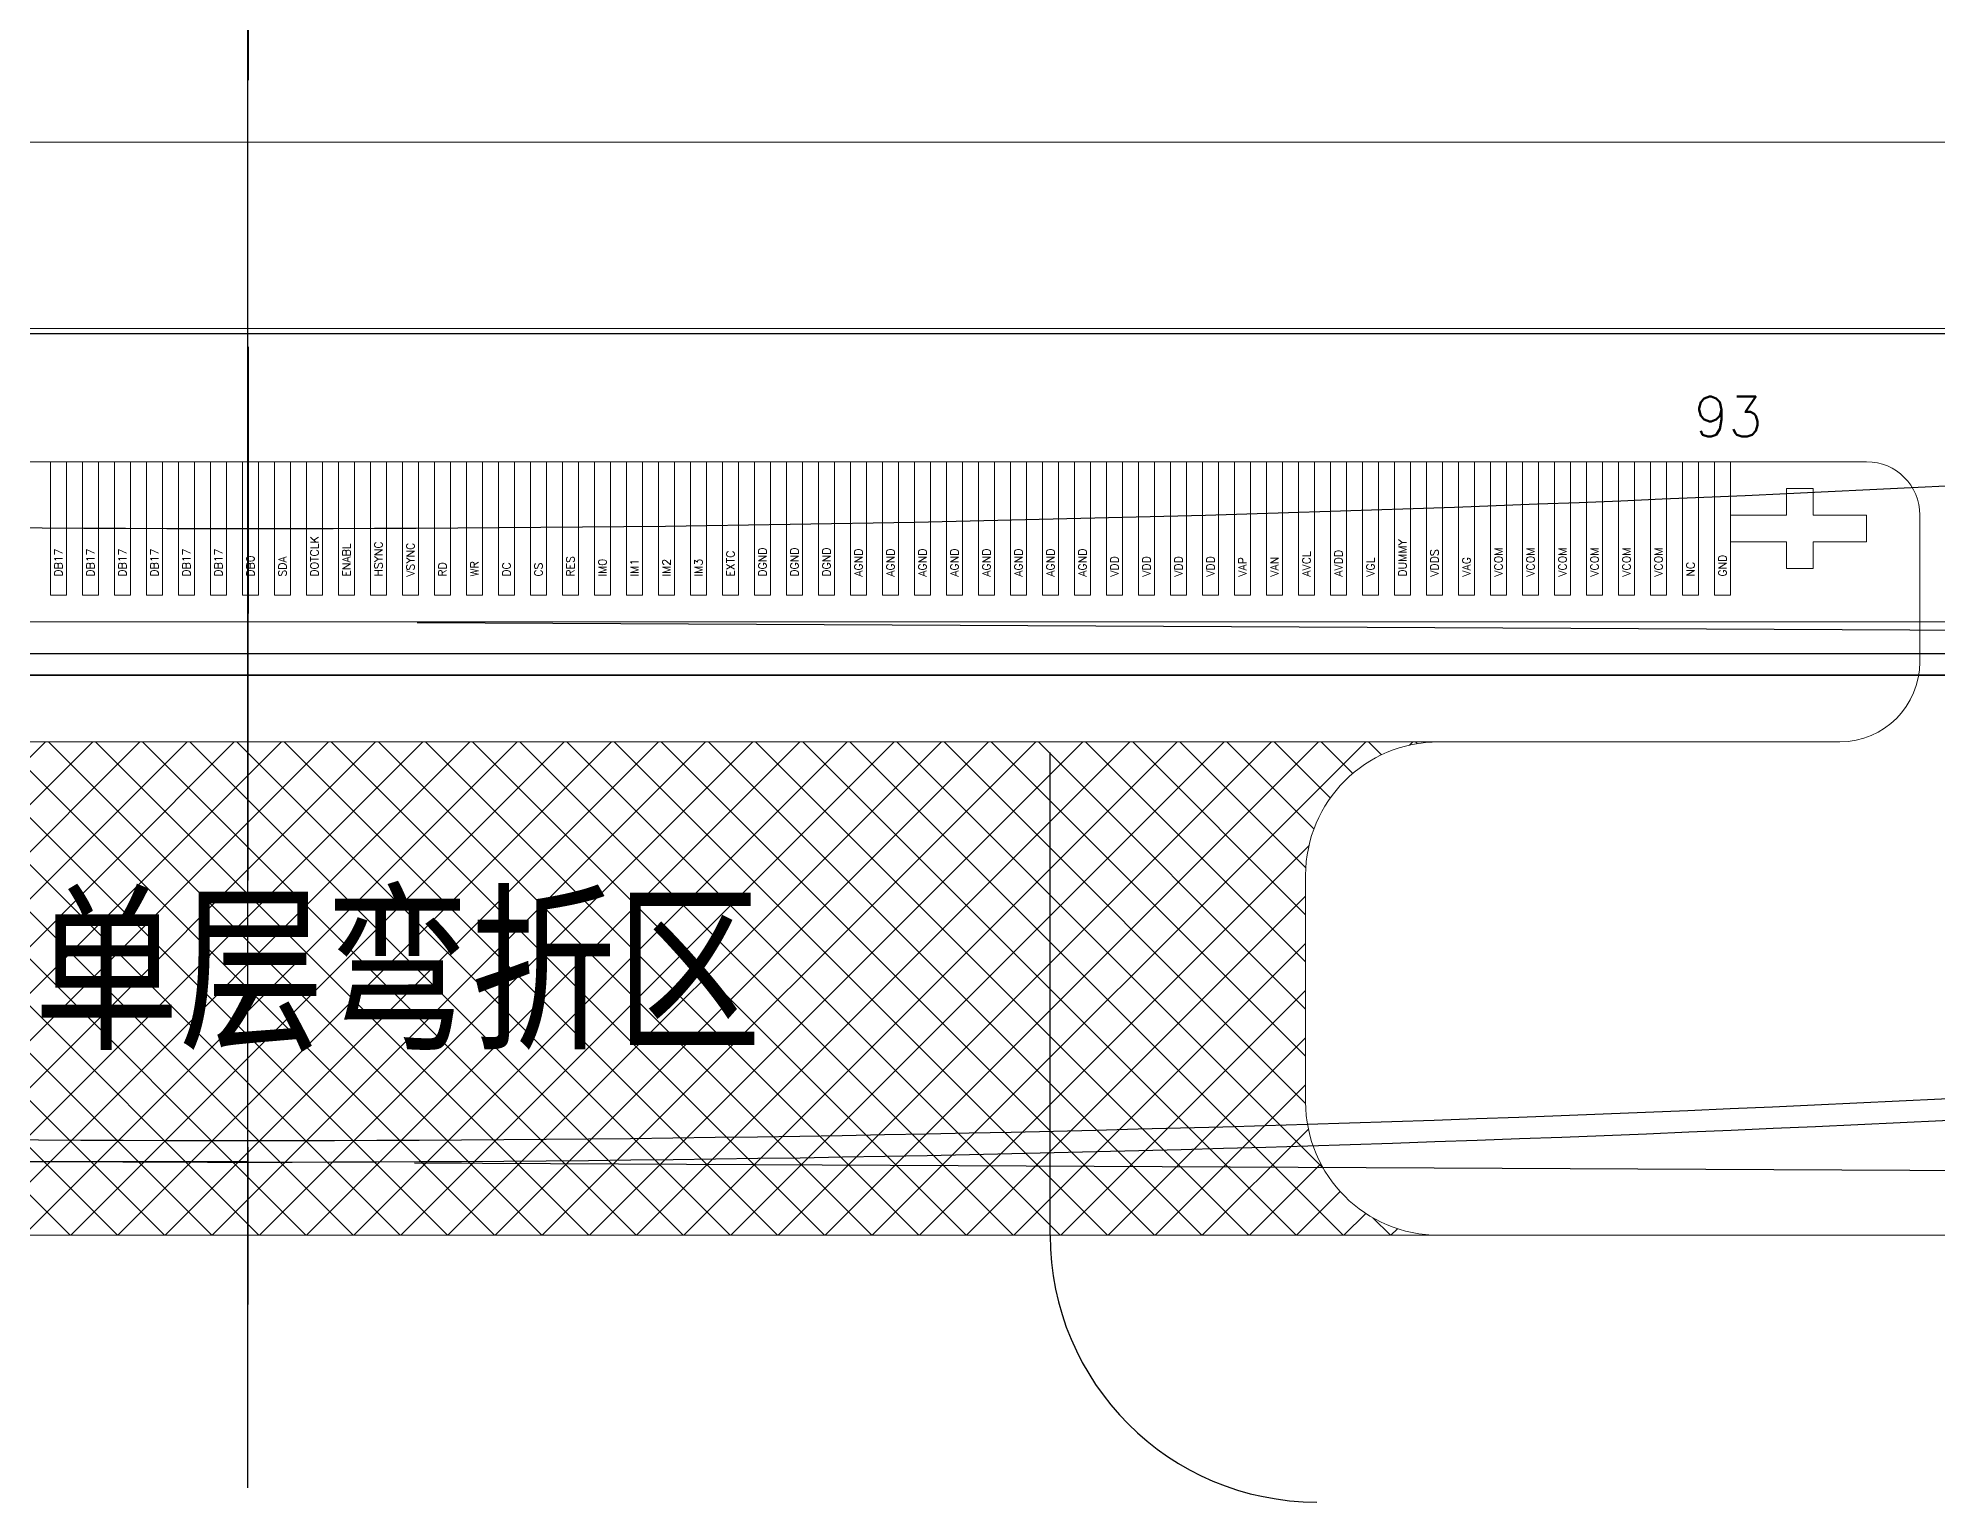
# Model space of a CAD drawing. Header units: millimetres. Extents: x -211 to 1637, y 270 to 770.
# Drawn here: x -146.19 to -139.07, y 527.68 to 533.14 of the extents above; entities that cross this region are included whole.
import ezdxf

# ---------------------------------------------------------------- set-up
doc = ezdxf.new("R2010")
doc.units = ezdxf.units.MM
doc.linetypes.add('_DASH', pattern=[0.6, 0.4, -0.2])
doc.linetypes.add('CENTER', pattern=[22, 20, -1, 0, -1])
for name, color, linetype in [('02___PRT_ALL_AXES', 7, 'Continuous'), ('DIM', 4, 'Continuous'), ('FPC', 5, 'Continuous'), ('标注', 3, 'Continuous')]:
    doc.layers.add(name, color=color, linetype=linetype)
doc.layers.add('DWG', color=7, linetype='Continuous', lineweight=18)
doc.layers.add('LCD', color=4, linetype='Continuous', lineweight=5)
doc.styles.add('RD', font='ROMAND.shx', dxfattribs={"width": 0.8, "bigfont": 'tssdchn.shx'})
doc.styles.get("Standard").update_dxf_attribs({"font": 'txt', "bigfont": 'gbcbig.shx'})
doc.styles.add('宋体', font='')
doc.styles.get('宋体').set_extended_font_data('SimSun')
doc.dimstyles.new('ISO-25$0', dxfattribs={"dimtxt": 1.8, "dimasz": 1.5, "dimexe": 1, "dimexo": 0.625, "dimtad": 1, "dimdsep": 46, "dimtxsty": 'Standard', "dimcen": 2.5, "dimclrd": 3, "dimclre": 3, "dimclrt": 3, "dimadec": 0, "dimazin": 0, "dimtfac": 1, "dimtmove": 0, "dimatfit": 3, "dimfxl": 1, "dimarcsym": 0})

# ---------------------------------------------------------------- blocks, each defined once
blk = doc.blocks.new('*D28')
at = {"layer": '标注', "color": 3, "lineweight": -2}
for p, q in [((-146.0328, 570.0617), (-191.0447, 570.0617)), ((-190.0447, 568.5617), (-190.0447, 530.4283)), ((-145.4114, 528.9283), (-191.0447, 528.9283))]:
    blk.add_line(p, q, dxfattribs=at)
at = {"layer": '标注', "color": 3}
for points in [[(-190.2947, 568.5617), (-189.7947, 568.5617), (-190.0447, 570.0617)], [(-190.2947, 530.4283), (-189.7947, 530.4283), (-190.0447, 528.9283)]]:
    blk.add_solid(points, dxfattribs=at)
at = {"layer": '标注', "color": 3, "insert": (-191.8097, 549.495), "char_height": 1.8, "attachment_point": 5, "rotation": 90, "style": '宋体'}
blk.add_mtext('41.13%%P0.05TP)', dxfattribs=at)
blk = doc.blocks.new('*D41')
at = {"color": 3, "lineweight": -2}
for p, q in [((-123.2399, 532.3464), (-123.2023, 540.1963)), ((-144.7731, 530.9493), (-122.247, 530.8416)), ((-123.2567, 528.821), (-123.247, 530.8464)), ((-144.7828, 528.9239), (-122.2567, 528.8162)), ((-123.2639, 527.321), (-123.271, 525.821))]:
    blk.add_line(p, q, dxfattribs=at)
at = {"color": 3}
for points in [[(-123.4899, 532.3476), (-122.9899, 532.3452), (-123.247, 530.8464)], [(-123.5139, 527.3222), (-123.0139, 527.3198), (-123.2567, 528.821)]]:
    blk.add_solid(points, dxfattribs=at)
at = {"color": 3, "insert": (-124.7425, 537.0286), "char_height": 1.8, "attachment_point": 5, "rotation": 89.7262}
blk.add_mtext('2.03', dxfattribs=at)

msp = doc.modelspace()

# ---------------------------------------------------------------- hatches: boundary and pattern name
h = msp.add_hatch()
h.set_pattern_fill('ANSI37', color=3, style=0)
h.set_pattern_definition([(45, (-273.08664, 436.46211), (-0.08838835, 0.08838835), []), (135, (-273.08664, 436.46211), (-0.08838835, -0.08838835), [])])
h.paths.add_polyline_path([(-140.94145, 528.65227, -0.4142136), (-141.44145, 529.15227), (-141.44145, 530.00228, -0.4142136), (-140.94145, 530.50228), (-149.94145, 530.50228, -0.4142136), (-149.44145, 530.00228), (-149.44145, 529.15227, -0.4142136), (-149.94145, 528.65227)])
h.paths.add_polyline_path([(-146.24821, 529.99269), (-143.21385, 529.99269), (-143.21385, 529.08068), (-146.24821, 529.08068)], flags=24)

# ---------------------------------------------------------------- linework, layer by layer
at = {"color": 1, "linetype": '_DASH', "ltscale": 5}
msp.add_line((-145.3981, 570.98258), (-145.40778, 528.39289), dxfattribs=at)
at = {"color": 1, "linetype": 'CENTER'}
msp.add_line((-145.40778, 527.70517), (-145.40778, 570.52967), dxfattribs=at)
at = {"color": 7, "linetype": 'Continuous'}
msp.add_line((-152.65617, 530.75227), (-135.02017, 530.75227), dxfattribs=at)
for radius in [128.68645, 128.76742, 128.76742]:
    msp.add_arc((-145.39971, 657.69427), radius, 265.4793877, 274.5206123, dxfattribs=at)
at = {"layer": '02___PRT_ALL_AXES', "color": 7, "linetype": 'Continuous'}
msp.add_arc((-145.39971, 657.69427), 126.39242, 265.4793877, 274.5206123, dxfattribs=at)
at = {"layer": 'DIM', "color": 0}
for p, q in [((-131.98553, 532.03227), (-158.8268, 532.03227)), ((-135.02017, 530.83227), (-155.79217, 530.83227)), ((-135.02017, 530.75227), (-151.49859, 530.75227))]:
    msp.add_line(p, q, dxfattribs=at)
at = {"layer": 'DWG', "color": 30, "lineweight": 0}
for p, q in [((-151.4581, 531.55227), (-139.3381, 531.55227)), ((-139.1381, 531.35227), (-139.1381, 530.80228)), ((-149.94145, 530.50228), (-140.94145, 530.50228)), ((-140.94145, 530.50228), (-139.4381, 530.50228)), ((-141.44145, 529.15227), (-141.44145, 530.00228)), ((-155.05018, 528.65227), (-140.94145, 528.65227)), ((-140.94145, 528.65227), (-137.40217, 528.65227))]:
    msp.add_line(p, q, dxfattribs=at)
for centre, radius, start, end in [((-139.3381, 531.35227), 0.2, 0, 90), ((-139.4381, 530.80228), 0.3, 270, 0), ((-140.94145, 530.00228), 0.5, 90, 180), ((-140.94145, 529.15227), 0.5, 180, 270)]:
    msp.add_arc(centre, radius, start, end, dxfattribs=at)
at = {"layer": 'FPC', "color": 2}
msp.add_line((-142.39971, 528.65227), (-142.39971, 530.4618), dxfattribs=at)
msp.add_arc((-141.39971, 528.65227), 1, 180, 270, dxfattribs=at)
at = {"layer": 'LCD', "color": 1}
for p, q in [((-139.6381, 531.45227), (-139.6381, 531.35227)), ((-139.6381, 531.45227), (-139.5381, 531.45227)), ((-139.5381, 531.45227), (-139.5381, 531.35227)), ((-139.8481, 531.35227), (-139.6381, 531.35227)), ((-139.5381, 531.35227), (-139.3381, 531.35227)), ((-139.3381, 531.35227), (-139.3381, 531.25227)), ((-139.8481, 531.25227), (-139.6381, 531.25227)), ((-139.6381, 531.25227), (-139.6381, 531.15227)), ((-139.5381, 531.25227), (-139.5381, 531.15227)), ((-139.5381, 531.25227), (-139.3381, 531.25227)), ((-139.6381, 531.15227), (-139.5381, 531.15227))]:
    msp.add_line(p, q, dxfattribs=at)
msp.add_lwpolyline([(-155.2841, 568.08627), (-135.5121, 568.08627, -0.4142136), (-130.5121, 563.08627), (-130.5121, 535.45227, -0.4142136), (-135.0121, 530.95227), (-155.7841, 530.95227, -0.4142136), (-160.2841, 535.45227), (-160.2841, 563.08627, -0.4142136)], format="xyb", close=True, dxfattribs=at)
for points in [[(-152.9756, 532.75027), (-137.8206, 532.75027), (-137.8206, 532.05227), (-152.9756, 532.05227)], [(-146.1481, 531.55227), (-146.0881, 531.55227), (-146.0881, 531.05227), (-146.1481, 531.05227)], [(-146.0281, 531.55227), (-145.9681, 531.55227), (-145.9681, 531.05227), (-146.0281, 531.05227)], [(-145.9081, 531.55227), (-145.8481, 531.55227), (-145.8481, 531.05227), (-145.9081, 531.05227)], [(-145.7881, 531.55227), (-145.7281, 531.55227), (-145.7281, 531.05227), (-145.7881, 531.05227)], [(-145.6681, 531.55227), (-145.6081, 531.55227), (-145.6081, 531.05227), (-145.6681, 531.05227)], [(-145.5481, 531.55227), (-145.4881, 531.55227), (-145.4881, 531.05227), (-145.5481, 531.05227)], [(-145.4281, 531.55227), (-145.3681, 531.55227), (-145.3681, 531.05227), (-145.4281, 531.05227)], [(-145.3081, 531.55227), (-145.2481, 531.55227), (-145.2481, 531.05227), (-145.3081, 531.05227)], [(-145.1881, 531.55227), (-145.1281, 531.55227), (-145.1281, 531.05227), (-145.1881, 531.05227)], [(-145.0681, 531.55227), (-145.0081, 531.55227), (-145.0081, 531.05227), (-145.0681, 531.05227)], [(-144.9481, 531.55227), (-144.8881, 531.55227), (-144.8881, 531.05227), (-144.9481, 531.05227)], [(-144.8281, 531.55227), (-144.7681, 531.55227), (-144.7681, 531.05227), (-144.8281, 531.05227)], [(-144.7081, 531.55227), (-144.6481, 531.55227), (-144.6481, 531.05227), (-144.7081, 531.05227)], [(-144.5881, 531.55227), (-144.5281, 531.55227), (-144.5281, 531.05227), (-144.5881, 531.05227)], [(-144.4681, 531.55227), (-144.4081, 531.55227), (-144.4081, 531.05227), (-144.4681, 531.05227)], [(-144.3481, 531.55227), (-144.2881, 531.55227), (-144.2881, 531.05227), (-144.3481, 531.05227)], [(-144.2281, 531.55227), (-144.1681, 531.55227), (-144.1681, 531.05227), (-144.2281, 531.05227)], [(-144.1081, 531.55227), (-144.0481, 531.55227), (-144.0481, 531.05227), (-144.1081, 531.05227)], [(-143.9881, 531.55227), (-143.9281, 531.55227), (-143.9281, 531.05227), (-143.9881, 531.05227)], [(-143.8681, 531.55227), (-143.8081, 531.55227), (-143.8081, 531.05227), (-143.8681, 531.05227)], [(-143.7481, 531.55227), (-143.6881, 531.55227), (-143.6881, 531.05227), (-143.7481, 531.05227)], [(-143.6281, 531.55227), (-143.5681, 531.55227), (-143.5681, 531.05227), (-143.6281, 531.05227)], [(-143.5081, 531.55227), (-143.4481, 531.55227), (-143.4481, 531.05227), (-143.5081, 531.05227)], [(-143.3881, 531.55227), (-143.3281, 531.55227), (-143.3281, 531.05227), (-143.3881, 531.05227)], [(-143.2681, 531.55227), (-143.2081, 531.55227), (-143.2081, 531.05227), (-143.2681, 531.05227)], [(-143.1481, 531.55227), (-143.0881, 531.55227), (-143.0881, 531.05227), (-143.1481, 531.05227)], [(-143.0281, 531.55227), (-142.9681, 531.55227), (-142.9681, 531.05227), (-143.0281, 531.05227)], [(-142.9081, 531.55227), (-142.8481, 531.55227), (-142.8481, 531.05227), (-142.9081, 531.05227)], [(-142.7881, 531.55227), (-142.7281, 531.55227), (-142.7281, 531.05227), (-142.7881, 531.05227)], [(-142.6681, 531.55227), (-142.6081, 531.55227), (-142.6081, 531.05227), (-142.6681, 531.05227)], [(-142.5481, 531.55227), (-142.4881, 531.55227), (-142.4881, 531.05227), (-142.5481, 531.05227)], [(-142.4281, 531.55227), (-142.3681, 531.55227), (-142.3681, 531.05227), (-142.4281, 531.05227)], [(-142.3081, 531.55227), (-142.2481, 531.55227), (-142.2481, 531.05227), (-142.3081, 531.05227)], [(-142.1881, 531.55227), (-142.1281, 531.55227), (-142.1281, 531.05227), (-142.1881, 531.05227)], [(-142.0681, 531.55227), (-142.0081, 531.55227), (-142.0081, 531.05227), (-142.0681, 531.05227)], [(-141.9481, 531.55227), (-141.8881, 531.55227), (-141.8881, 531.05227), (-141.9481, 531.05227)], [(-141.8281, 531.55227), (-141.7681, 531.55227), (-141.7681, 531.05227), (-141.8281, 531.05227)], [(-141.7081, 531.55227), (-141.6481, 531.55227), (-141.6481, 531.05227), (-141.7081, 531.05227)], [(-141.5881, 531.55227), (-141.5281, 531.55227), (-141.5281, 531.05227), (-141.5881, 531.05227)], [(-141.4681, 531.55227), (-141.4081, 531.55227), (-141.4081, 531.05227), (-141.4681, 531.05227)], [(-141.3481, 531.55227), (-141.2881, 531.55227), (-141.2881, 531.05227), (-141.3481, 531.05227)], [(-141.2281, 531.55227), (-141.1681, 531.55227), (-141.1681, 531.05227), (-141.2281, 531.05227)], [(-141.1081, 531.55227), (-141.0481, 531.55227), (-141.0481, 531.05227), (-141.1081, 531.05227)], [(-140.9881, 531.55227), (-140.9281, 531.55227), (-140.9281, 531.05227), (-140.9881, 531.05227)], [(-140.8681, 531.55227), (-140.8081, 531.55227), (-140.8081, 531.05227), (-140.8681, 531.05227)], [(-140.7481, 531.55227), (-140.6881, 531.55227), (-140.6881, 531.05227), (-140.7481, 531.05227)], [(-140.6281, 531.55227), (-140.5681, 531.55227), (-140.5681, 531.05227), (-140.6281, 531.05227)], [(-140.5081, 531.55227), (-140.4481, 531.55227), (-140.4481, 531.05227), (-140.5081, 531.05227)], [(-140.3881, 531.55227), (-140.3281, 531.55227), (-140.3281, 531.05227), (-140.3881, 531.05227)], [(-140.2681, 531.55227), (-140.2081, 531.55227), (-140.2081, 531.05227), (-140.2681, 531.05227)], [(-140.1481, 531.55227), (-140.0881, 531.55227), (-140.0881, 531.05227), (-140.1481, 531.05227)], [(-140.0281, 531.55227), (-139.9681, 531.55227), (-139.9681, 531.05227), (-140.0281, 531.05227)], [(-139.9081, 531.55227), (-139.8481, 531.55227), (-139.8481, 531.05227), (-139.9081, 531.05227)]]:
    msp.add_lwpolyline(points, close=True, dxfattribs=at)

# ---------------------------------------------------------------- texts
at = {"layer": 'FPC', "color": 3, "lineweight": 5, "insert": (-146.21058, 529.90048), "char_height": 0.5, "width": 3.1668272, "attachment_point": 1, "style": 'RD'}
msp.add_mtext('{\\fSimSun|b0|i0|c134|p2;\\C0;单层弯折区}', dxfattribs=at)
at = {"layer": 'LCD', "color": 1, "insert": (-139.98524, 531.79651), "char_height": 0.15, "width": 0.2887817, "attachment_point": 1}
msp.add_mtext('93', dxfattribs=at)
at = {"layer": 'LCD', "color": 1, "char_height": 0.03, "width": 0.1337568, "attachment_point": 1, "rotation": 90}
for s, insert in [('DOTCLK', (-145.1732, 531.12146)), ('DB17', (-146.1332, 531.12146)), ('DB17', (-146.0132, 531.12146)), ('DB17', (-145.8932, 531.12146)), ('DB17', (-145.7732, 531.12146)), ('DB17', (-145.6532, 531.12146)), ('DB17', (-145.5332, 531.12146)), ('ENABL', (-145.0532, 531.12146)), ('HSYNC', (-144.9332, 531.12146)), ('VSYNC', (-144.8132, 531.12146)), ('EXTC', (-143.6132, 531.12146)), ('DGND', (-143.4932, 531.12146)), ('DGND', (-143.3732, 531.12146)), ('DGND', (-143.2532, 531.12146)), ('AGND', (-143.1332, 531.12146)), ('AGND', (-143.0132, 531.12146)), ('AGND', (-142.8932, 531.12146)), ('AGND', (-142.7732, 531.12146)), ('AGND', (-142.6532, 531.12146)), ('AGND', (-142.5332, 531.12146)), ('AGND', (-142.4132, 531.12146)), ('AGND', (-142.2932, 531.12146)), ('AVCL', (-141.4532, 531.12146)), ('AVDD', (-141.3332, 531.12146)), ('DUMMY', (-141.0932, 531.12146)), ('VDDS', (-140.9732, 531.12146)), ('VCOM', (-140.7332, 531.12146)), ('VCOM', (-140.6132, 531.12146)), ('VCOM', (-140.4932, 531.12146)), ('VCOM', (-140.3732, 531.12146)), ('VCOM', (-140.2532, 531.12146)), ('VCOM', (-140.1332, 531.12146)), ('GND', (-139.8932, 531.12146)), ('DB0', (-145.4132, 531.12146)), ('SDA', (-145.2932, 531.12146)), ('RD', (-144.6932, 531.12146)), ('WR', (-144.5732, 531.12146)), ('DC', (-144.4532, 531.12146)), ('CS', (-144.3332, 531.12146)), ('RES', (-144.2132, 531.12146)), ('IM0', (-144.0932, 531.12146)), ('IM1', (-143.9732, 531.12146)), ('IM2', (-143.8532, 531.12146)), ('IM3', (-143.7332, 531.12146)), ('VDD', (-142.1732, 531.12146)), ('VDD', (-142.0532, 531.12146)), ('VDD', (-141.9332, 531.12146)), ('VDD', (-141.8132, 531.12146)), ('VAP', (-141.6932, 531.12146)), ('VAN', (-141.5732, 531.12146)), ('VGL', (-141.2132, 531.12146)), ('VAG', (-140.8532, 531.12146)), ('NC', (-140.0132, 531.12146))]:
    msp.add_mtext(s, dxfattribs=dict(at, insert=insert))

# ---------------------------------------------------------------- dimensions: what is measured, and where the dimension line sits
dim = msp.add_aligned_dim(p1=(-145.40778, 528.92685), p2=(-145.3981, 530.95227), distance=-22.15133, dimstyle='ISO-25$0')
dim.commit()
dim.dimension.update_dxf_attribs({"geometry": '*D41', "text_midpoint": (-124.7425, 537.02863)})
at = {"layer": '标注'}
dim = msp.add_linear_dim(base=(-190.04467, 528.92831), p1=(-145.40778, 570.06168), p2=(-144.78644, 528.92831), angle=90, text='<>%%P0.05TP)', dimstyle='ISO-25$0', override={"dimtxsty": '宋体'}, dxfattribs=at)
dim.commit()
dim.dimension.update_dxf_attribs({"geometry": '*D28', "text_midpoint": (-190.04467, 549.495), "dimtype": 160})

doc.saveas('drawing.dxf')
